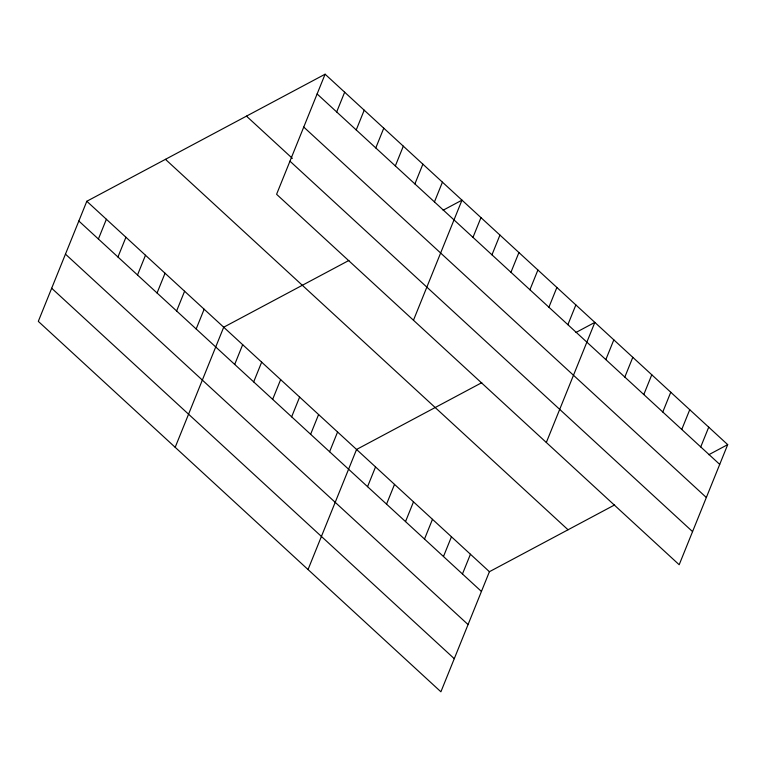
<?xml version="1.0" encoding="UTF-8"?>
<svg xmlns="http://www.w3.org/2000/svg" width="766" height="766" viewBox="0 0 766 766"><rect width="100%" height="100%" fill="white"/><g stroke="black" fill="none" stroke-linecap="round" stroke-linejoin="round"><path stroke-width="1.15" d="M325.1 74.206L276.583 194.296L679.183 564.733L727.7 444.634L325.1 74.206L86.817 201.266L38.3 321.366L440.9 691.794L489.417 571.704L614.638 504.928M98.393 239.021L106.378 219.268M117.945 257.012L125.93 237.259M137.507 275.004L145.483 255.25M157.059 292.995L165.035 273.242M176.611 310.986L184.596 291.233M196.163 328.978L204.149 309.225M175.184 447.306L223.701 327.216L348.923 260.44M234.702 364.434L242.678 344.681M336.676 111.951L344.662 92.198M253.68 381.899L261.666 362.146M356.228 129.942L364.214 110.189M272.658 399.364L280.643 379.61M375.79 147.934L383.766 128.181M291.645 416.828L299.621 397.075M395.342 165.925L403.318 146.172M310.623 434.293L318.599 414.54M414.894 183.917L422.88 164.163M329.6 451.749L337.576 431.995M434.446 201.908L442.432 182.155M308.037 569.55L356.563 449.46L481.776 382.684M413.468 320.245L461.984 200.156L443.112 210.219M367.556 486.678L375.541 466.925M472.986 237.364L480.962 217.611M386.543 504.143L394.519 484.39M491.963 254.829L499.949 235.076M405.52 521.608L413.496 501.854M510.941 272.294L518.927 252.541M424.498 539.072L432.474 519.319M529.919 289.759L537.904 270.005M443.476 556.528L451.461 536.774M548.906 307.223L556.882 287.47M462.453 573.993L470.439 554.239M567.884 324.688L575.86 304.935M546.321 442.489L594.847 322.39L575.975 332.463M605.839 359.608L613.825 339.855M624.817 377.073L632.802 357.32M643.804 394.538L651.78 374.785M662.782 412.003L670.757 392.249M681.759 429.467L689.745 409.714M700.737 446.932L708.722 427.179M708.828 454.698L727.7 444.634M317.124 93.959L719.714 464.387M303.748 127.07L706.338 497.507M246.47 116.135L292.382 158.38M289.96 161.186L692.56 531.614M165.456 159.338L568.046 529.775M86.817 201.266L489.417 571.704M78.841 221.02L481.441 591.457M65.464 254.14L468.055 624.568M51.676 288.246L454.276 658.683"/></g></svg>
